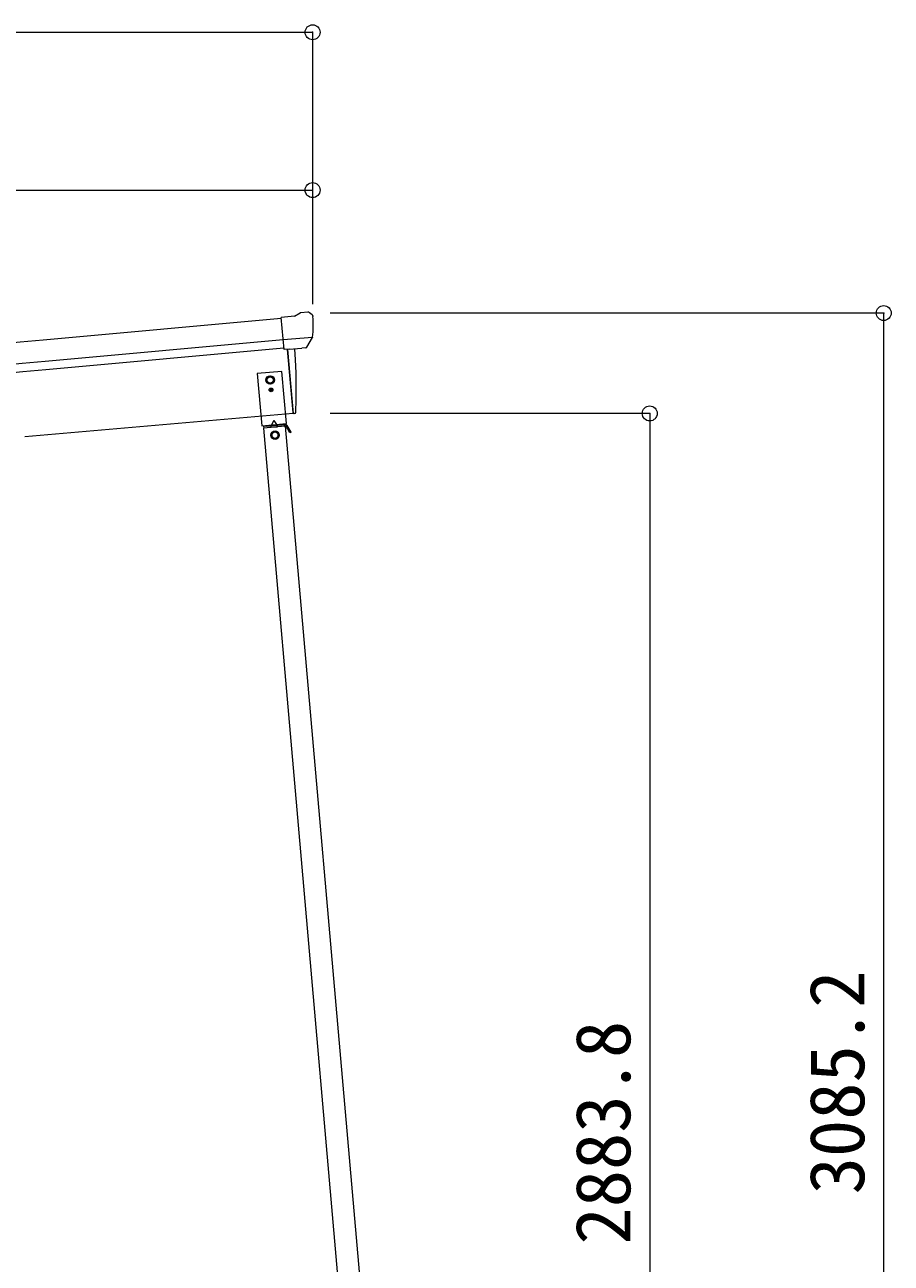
# Model space of a CAD drawing. Units: millimetres at full size. Extents: x -8385 to 8479, y -5853 to 5787.
# Drawn here: x 355 to 2092, y 59 to 2543 of the extents above; entities that cross this region are included whole.
import ezdxf
from ezdxf.enums import TextEntityAlignment as Align

# ---------------------------------------------------------------- set-up
doc = ezdxf.new("R2010")
doc.units = ezdxf.units.MM
doc.header["$LTSCALE"] = 30
doc.header["$PDMODE"] = 32
doc.header["$PDSIZE"] = 30
for name, color, linetype, lineweight in [('0-0_0', 7, 'Continuous', 9), ('0-1_本体', 4, 'Continuous', 9), ('0-2_部品', 7, 'Continuous', 9), ('0-A_寸法', 6, 'Continuous', 9), ('1-2_GLASS_SEAL', 7, 'Continuous', 9)]:
    doc.layers.add(name, color=color, linetype=linetype, lineweight=lineweight)
doc.styles.add('ＭＳ ゴシック', font='')
doc.styles.get('ＭＳ ゴシック').set_extended_font_data('MS Gothic')

msp = doc.modelspace()

# ---------------------------------------------------------------- linework, layer by layer
at = {"layer": '0-0_0', "color": 6}
for p, q in [((2077.26, -1120.76), (2077.26, 1964.44)), ((1608.25, 1763.04), (1608.25, -1120.76))]:
    msp.add_line(p, q, dxfattribs=at)
at = {"layer": '0-1_本体'}
for p, q in [((869.7, 1953.6), (392.39, 1910.32)), ((873.46, 1910.61), (396.28, 1867.34)), ((874.93, 1893.83), (397.8, 1850.57)), ((882.15, 1891.62), (893.4, 1763.01)), ((893.4, 1763.01), (355.46, 1715.95))]:
    msp.add_line(p, q, dxfattribs=at)
for radius in [10030.81, 9987.65, 9970.81]:
    msp.add_arc((1297.08, -8079.6), radius, 95.17465, 103.67464, dxfattribs=at)
at = {"layer": '0-2_部品'}
for p, q in [((896.09, 1957.99), (907.8, 1964.76)), ((922.71, 1966.34), (909.04, 1965.15)), ((931.84, 1960.59), (926.36, 1965.19)), ((896.09, 1957.99), (869.52, 1955.67)), ((875.18, 1891.01), (869.52, 1955.67)), ((932.91, 1958.55), (933.02, 1957.21)), ((932.38, 1915.7), (873.47, 1910.55)), ((921.13, 1896.22), (932.07, 1915.15)), ((885.14, 1891.88), (875.18, 1891.01)), ((893.2, 1765.29), (882.15, 1891.62)), ((918.74, 1894.82), (911.04, 1894.14)), ((893.44, 1762.52), (893.2, 1765.29)), ((896.05, 1762.91), (893.44, 1762.52))]:
    msp.add_line(p, q, dxfattribs=at)
for points in [[(932.46, 1916.33), (932.17, 1915.35), (932.07, 1915.15)], [(885.14, 1891.88), (885.41, 1891.81), (910.78, 1894.03), (911.04, 1894.14)], [(898.6, 1765.74), (899.44, 1791.37), (899.63, 1817.86), (899.16, 1844.35), (898.02, 1870.82), (896.52, 1892.78)]]:
    msp.add_lwpolyline(points, dxfattribs=at)
msp.add_circle((847.37, 1830.16), 6.5, dxfattribs=at)
for centre, radius, start, end in [((909.3, 1962.16), 3, 95, 120), ((923.14, 1961.36), 5, 50.00648, 94.99352), ((731.4, 1939.57), 202.4, 353.4085, 5), ((895.61, 1765.87), 3, 278.50322, 357.46219)]:
    msp.add_arc(centre, radius, start, end, dxfattribs=at)
for centre, major_axis, ratio, start_param, end_param in [((937.23, 1962.59), (-15.35, 3.44), 0.101033, 5.9751426, 5.9753737), ((929.91, 1958.29), (2.71, -1.31), 0.997474, 0.5366567, 1.3225652), ((918.48, 1897.81), (1.62, -2.54), 0.997631, 5.8041905, 5.8929484), ((918.41, 1897.92), (-3.5, 2.17), 0.650902, 2.1145521, 2.1873627), ((918.53, 1897.72), (1.62, -2.54), 0.997631, 5.965759, 6.7621801)]:
    msp.add_ellipse(centre, major_axis=major_axis, ratio=ratio, start_param=start_param, end_param=end_param, dxfattribs=at)
at = {"layer": '0-A_寸法'}
for p, q in [((-1616.62, 2527.6), (932.38, 2527.6)), ((932.38, 2527.6), (932.38, 2210.98)), ((-1527.62, 2210.98), (932.38, 2210.98)), ((932.38, 2210.98), (932.38, 1981.98)), ((2077.26, 1964.44), (967.44, 1964.44)), ((1608.25, 1763.04), (967.44, 1763.04))]:
    msp.add_line(p, q, dxfattribs=at)
for p in [(932.38, 2527.6), (932.38, 2210.98), (2077.26, 1964.44), (1608.25, 1763.04)]:
    msp.add_point(p, dxfattribs=at)
at = {"layer": '1-2_GLASS_SEAL'}
for p, q in [((847.89, 1810.64), (847.07, 1810.64)), ((850.35, 1809.82), (851.17, 1809.82)), ((878.48, 1740.53), (834.96, 1736.72)), ((854.48, 1748.93), (850.34, 1740.08)), ((854.48, 1748.93), (860.08, 1740.93)), ((861.63, 1736.04), (861.36, 1739.03)), ((876.07, 1737.31), (875.81, 1740.29)), ((889.18, 1725.46), (881.34, 1739.04)), ((877.56, 1737.44), (833.73, 1733.6)), ((835.23, 1733.73), (834.96, 1736.72)), ((849.67, 1735), (849.41, 1737.99)), ((849.63, 1735.5), (861.58, 1736.54)), ((876.03, 1737.8), (878.7, 1738.04)), ((884.51, 1728.54), (886.68, 1729.79))]:
    msp.add_line(p, q, dxfattribs=at)
at = {"layer": '1-2_GLASS_SEAL', "color": 4}
for p, q in [((833.73, 1733.6), (1006.04, -237.05)), ((877.56, 1737.44), (1049.87, -233.22))]:
    msp.add_line(p, q, dxfattribs=at)
at = {"layer": '1-2_GLASS_SEAL'}
for points in [[(880.12, 1742.68), (870.97, 1847.28), (821.16, 1842.92), (830.31, 1738.32)], [(847.37, 1837.66), (840.87, 1833.91), (840.87, 1826.41), (847.37, 1822.65), (853.87, 1826.41), (853.87, 1833.91)], [(870.33, 1739.81), (840.44, 1737.2), (840.27, 1739.19), (870.16, 1741.81)], [(857.04, 1727.09), (850.54, 1723.33), (850.54, 1715.83), (857.04, 1712.08), (863.54, 1715.83), (863.54, 1723.33)]]:
    msp.add_lwpolyline(points, close=True, dxfattribs=at)
for points in [[(847.07, 1810.64), (847.07, 1809.82), (847.89, 1809.82)], [(849.53, 1811.46), (849.53, 1812.28), (848.71, 1812.28), (848.71, 1811.46)], [(848.71, 1809), (848.71, 1808.18), (849.53, 1808.18), (849.53, 1809)], [(851.17, 1809.82), (851.17, 1810.64), (850.35, 1810.64)], [(889.18, 1725.46), (887.01, 1724.21), (879.17, 1737.79)]]:
    msp.add_lwpolyline(points, dxfattribs=at)
for centre, radius in [((847.37, 1830.16), 8.5), ((847.37, 1830.16), 7.7), ((847.37, 1830.16), 6.5), ((847.45, 1830.17), 6.5), ((849.12, 1810.23), 3.75), ((857.04, 1719.58), 8.5), ((857.04, 1719.58), 7.7), ((857.04, 1719.58), 6.5)]:
    msp.add_circle(centre, radius, dxfattribs=at)
for centre, radius, start, end in [((847.89, 1811.46), 0.82, 269.997, 359.997), ((847.89, 1809), 0.82, 359.997, 89.997), ((850.35, 1811.46), 0.82, 179.997, 269.997), ((850.35, 1809), 0.82, 89.997, 179.997), ((878.74, 1737.54), 3, 29.997, 94.997), ((878.74, 1737.54), 0.5, 29.997, 94.997)]:
    msp.add_arc(centre, radius, start, end, dxfattribs=at)

# ---------------------------------------------------------------- texts
at = {"layer": '0-A_寸法', "color": 7, "style": 'ＭＳ ゴシック'}
for s, p in [('3085.2', (2071.26, 196.84)), ('2883.8', (1602.25, 96.14))]:
    msp.add_text(s, height=110, rotation=90, dxfattribs=at).set_placement(p, align=Align.BOTTOM_LEFT)

doc.saveas('drawing.dxf')
